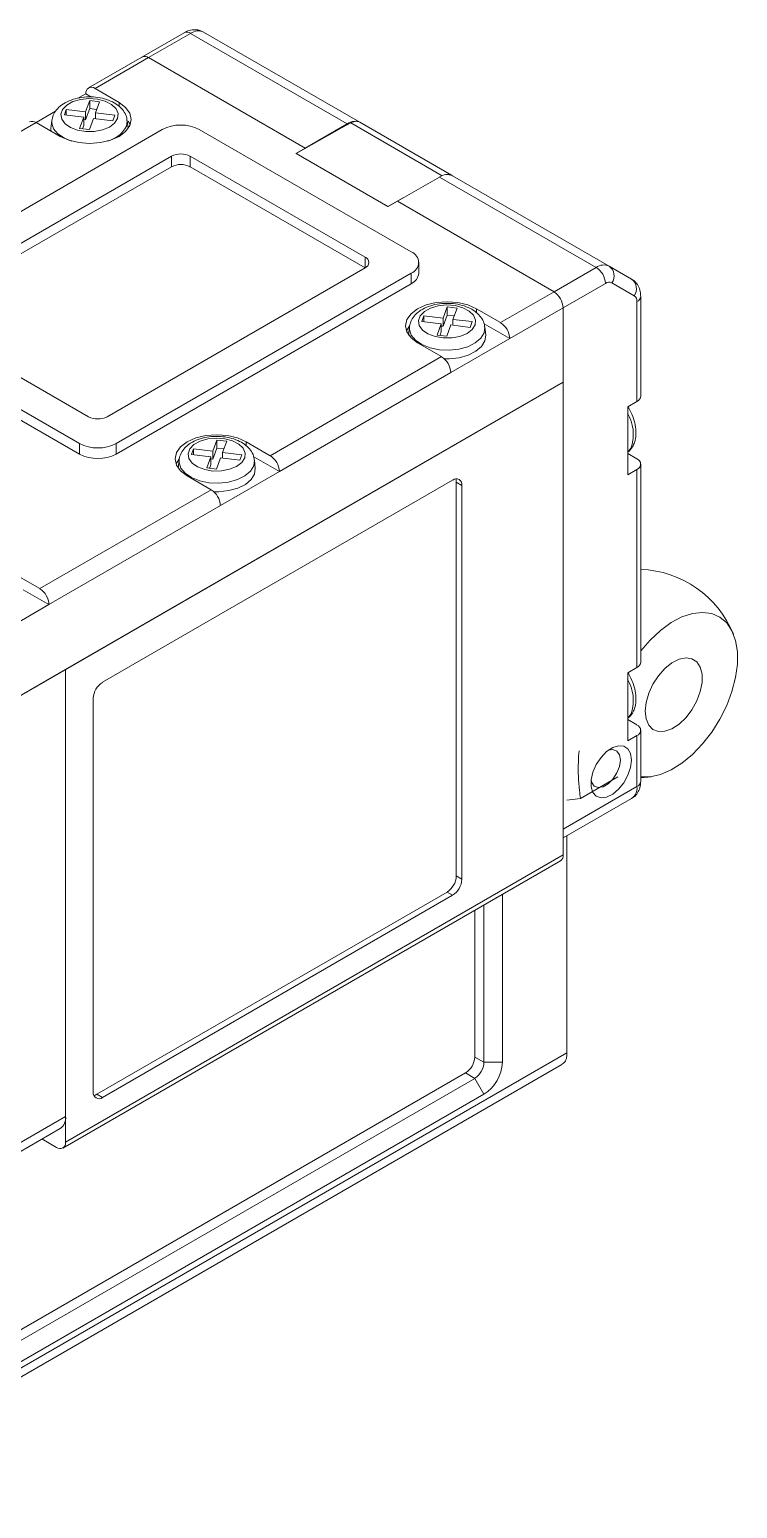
# Model space of a CAD drawing. Header units: inches. Extents: x 0.2 to 16.3, y 0.2 to 11.5.
# Drawn here: x 14.709 to 15.244, y 9.147 to 10.263 of the extents above; entities that cross this region are included whole.
import ezdxf

# ---------------------------------------------------------------- set-up
doc = ezdxf.new("R2010")
doc.units = ezdxf.units.IN
doc.header["$MEASUREMENT"] = 0

msp = doc.modelspace()

# ---------------------------------------------------------------- linework, layer by layer
at = {"color": 7, "linetype": 'Continuous', "lineweight": 18}
for p, q in [((14.8258, 10.2611), (14.7939, 10.2427)), ((14.8307, 10.2606), (14.7989, 10.2423)), ((14.949, 10.1923), (14.8307, 10.2606)), ((14.8405, 10.2616), (14.9585, 10.1935)), ((14.7939, 10.2427), (14.7536, 10.2194)), ((14.7989, 10.2423), (14.7585, 10.2189)), ((14.7989, 10.2423), (14.9172, 10.174)), ((14.7766, 10.2085), (14.7585, 10.2189)), ((14.7515, 10.2149), (14.7461, 10.2118)), ((14.7545, 10.2099), (14.7514, 10.2014)), ((14.7558, 10.2125), (14.7515, 10.2149)), ((14.7618, 10.209), (14.7545, 10.2099)), ((14.7545, 10.2038), (14.7545, 10.2099)), ((14.7588, 10.2005), (14.7618, 10.209)), ((14.7287, 10.2018), (14.714, 10.1932)), ((14.7368, 10.2032), (14.7353, 10.199)), ((14.7353, 10.199), (14.7499, 10.1972)), ((14.7514, 10.2014), (14.7368, 10.2032)), ((14.7368, 10.1988), (14.7368, 10.2032)), ((14.7499, 10.1972), (14.7468, 10.1887)), ((14.7499, 10.1911), (14.7499, 10.1972)), ((14.7545, 10.2038), (14.7514, 10.1953)), ((14.7514, 10.1953), (14.7514, 10.2014)), ((14.7542, 10.1879), (14.7572, 10.1963)), ((14.7597, 10.2031), (14.7545, 10.2038)), ((14.7572, 10.1963), (14.7719, 10.1945)), ((14.7734, 10.1988), (14.7588, 10.2005)), ((14.7588, 10.1961), (14.7588, 10.2005)), ((14.7719, 10.1945), (14.7734, 10.1988)), ((14.714, 10.1932), (14.5845, 10.1185)), ((14.8093, 10.188), (14.5866, 10.0594)), ((14.714, 10.1932), (14.7321, 10.1828)), ((14.7259, 10.1947), (14.7252, 10.1887)), ((14.7252, 10.1887), (14.7252, 10.1868)), ((14.7259, 10.1947), (14.7259, 10.1953)), ((14.7468, 10.1887), (14.7542, 10.1879)), ((14.7499, 10.1911), (14.749, 10.1885)), ((14.7514, 10.1953), (14.7499, 10.1955)), ((14.7834, 10.1887), (14.7828, 10.1947)), ((14.9972, 10.0956), (14.8371, 10.188)), ((14.9105, 10.1698), (14.9452, 10.1894)), ((14.9172, 10.174), (14.949, 10.1923)), ((14.9452, 10.1894), (14.9517, 10.193)), ((14.9585, 10.1935), (15.0278, 10.1535)), ((14.9172, 10.174), (14.9102, 10.1699)), ((14.9172, 10.1735), (14.9172, 10.174)), ((14.8163, 10.1679), (14.6214, 10.0554)), ((14.8163, 10.1599), (14.8163, 10.1679)), ((14.9624, 10.0916), (14.8302, 10.1679)), ((14.8302, 10.1679), (14.8302, 10.1599)), ((14.9102, 10.1699), (14.9798, 10.1298)), ((14.9795, 10.1299), (14.9105, 10.1698)), ((14.8163, 10.1599), (14.6214, 10.0474)), ((14.9624, 10.0836), (14.8302, 10.1599)), ((14.9868, 10.1338), (15.0186, 10.1521)), ((15.1369, 10.0838), (15.0186, 10.1521)), ((15.0284, 10.1531), (15.0278, 10.1535)), ((15.0284, 10.1531), (15.1468, 10.0848)), ((14.9795, 10.1299), (14.9913, 10.1364)), ((14.9798, 10.1298), (14.9868, 10.1338)), ((14.9868, 10.1338), (15.1051, 10.0655)), ((15.003, 10.0795), (15.003, 10.0876)), ((15.1468, 10.0848), (15.1637, 10.0751)), ((14.7676, 9.9711), (14.9624, 10.0836)), ((14.7745, 9.951), (14.9972, 10.0795)), ((14.9972, 10.0715), (14.9972, 10.0795)), ((15.1051, 10.0655), (15.1369, 10.0838)), ((14.7745, 9.9429), (14.9972, 10.0715)), ((15.0647, 10.0422), (15.1051, 10.0655)), ((15.1439, 10.0718), (15.1121, 10.0534)), ((15.1657, 10.0625), (15.1488, 10.0723)), ((15.1706, 9.9867), (15.1706, 10.062)), ((15.0245, 10.054), (15.0215, 10.0455)), ((15.0319, 10.0531), (15.0245, 10.054)), ((15.0245, 10.0479), (15.0245, 10.054)), ((15.0288, 10.0446), (15.0319, 10.0531)), ((15.0647, 10.0422), (15.0466, 10.0526)), ((15.1121, 10.0534), (15.0717, 10.0301)), ((15.1121, 9.9972), (15.1121, 10.0534)), ((15.1121, 10.0534), (15.1121, 9.6596)), ((15.1677, 9.9827), (15.1677, 10.058)), ((14.5866, 10.0434), (14.7467, 9.951)), ((14.6214, 10.0474), (14.7536, 9.9711)), ((14.9959, 10.0389), (14.996, 10.0394)), ((15.0068, 10.0473), (15.0053, 10.0431)), ((15.0053, 10.0431), (15.0199, 10.0413)), ((15.0215, 10.0455), (15.0068, 10.0473)), ((15.0068, 10.0429), (15.0068, 10.0473)), ((15.0199, 10.0413), (15.0169, 10.0328)), ((15.0199, 10.0352), (15.0199, 10.0413)), ((15.0215, 10.0394), (15.0199, 10.0396)), ((15.0245, 10.0479), (15.0215, 10.0394)), ((15.0215, 10.0394), (15.0215, 10.0455)), ((15.0242, 10.032), (15.0273, 10.0404)), ((15.0297, 10.0472), (15.0245, 10.0479)), ((15.0273, 10.0404), (15.0419, 10.0386)), ((15.0434, 10.0429), (15.0288, 10.0446)), ((15.0288, 10.0402), (15.0288, 10.0446)), ((15.0419, 10.0386), (15.0434, 10.0429)), ((15.0717, 10.0301), (15.0523, 10.0413)), ((14.5866, 10.0353), (14.7467, 9.9429)), ((14.9959, 10.0389), (14.9952, 10.0328)), ((15.0169, 10.0328), (15.0242, 10.032)), ((15.0199, 10.0352), (15.019, 10.0326)), ((15.0271, 10.0044), (15.0717, 10.0301)), ((15.0535, 10.0328), (15.0528, 10.0389)), ((15.0021, 10.0269), (15.0202, 10.0165)), ((14.8907, 9.9417), (15.0202, 10.0165)), ((14.6666, 9.74), (15.1121, 9.9972)), ((14.7362, 9.7802), (15.1121, 9.9972)), ((15.0271, 10.0044), (14.8977, 9.9297)), ((15.1121, 9.9972), (15.1121, 9.6403)), ((15.1608, 9.9787), (15.1677, 9.9827)), ((15.1608, 9.9272), (15.1608, 9.9787)), ((14.7467, 9.9429), (14.7467, 9.951)), ((14.7745, 9.951), (14.7745, 9.9429)), ((14.8505, 9.9535), (14.8475, 9.9451)), ((14.8579, 9.9527), (14.8505, 9.9535)), ((14.8505, 9.9474), (14.8505, 9.9535)), ((14.8548, 9.9442), (14.8579, 9.9527)), ((14.8907, 9.9417), (14.8726, 9.9522)), ((14.8219, 9.9384), (14.822, 9.939)), ((14.8328, 9.9469), (14.8313, 9.9426)), ((14.8313, 9.9426), (14.8459, 9.9409)), ((14.8475, 9.9451), (14.8328, 9.9469)), ((14.8328, 9.9424), (14.8328, 9.9469)), ((14.8459, 9.9409), (14.8429, 9.9324)), ((14.8459, 9.9348), (14.8459, 9.9409)), ((14.8475, 9.939), (14.8459, 9.9392)), ((14.8505, 9.9474), (14.8475, 9.939)), ((14.8475, 9.939), (14.8475, 9.9451)), ((14.8502, 9.9315), (14.8533, 9.94)), ((14.8557, 9.9468), (14.8505, 9.9474)), ((14.8533, 9.94), (14.8679, 9.9382)), ((14.8694, 9.9424), (14.8548, 9.9442)), ((14.8548, 9.9398), (14.8548, 9.9442)), ((14.8679, 9.9382), (14.8694, 9.9424)), ((14.8977, 9.9297), (14.8783, 9.9409)), ((15.1677, 9.9393), (15.1608, 9.9433)), ((14.8219, 9.9384), (14.8213, 9.9324)), ((14.8429, 9.9324), (14.8502, 9.9315)), ((14.8459, 9.9348), (14.845, 9.9321)), ((14.8532, 9.904), (14.8977, 9.9297)), ((14.8795, 9.9323), (14.8788, 9.9384)), ((15.1677, 9.9313), (15.1608, 9.9272)), ((15.1677, 9.7818), (15.1677, 9.9313)), ((15.1706, 9.7858), (15.1706, 9.9353)), ((14.7641, 9.7706), (15.0285, 9.9232)), ((14.8281, 9.9265), (14.8462, 9.916)), ((15.0313, 9.9216), (15.0313, 9.6243)), ((15.0355, 9.9192), (15.0313, 9.9216)), ((15.0355, 9.9192), (15.0355, 9.6218)), ((14.7167, 9.8413), (14.8462, 9.916)), ((14.8532, 9.904), (14.7237, 9.8292)), ((14.7167, 9.8413), (14.6987, 9.8517)), ((14.7237, 9.8292), (14.7043, 9.8404)), ((14.6792, 9.8035), (14.7237, 9.8292)), ((14.6666, 9.74), (14.7362, 9.7802)), ((14.7362, 9.7802), (14.7362, 9.4427)), ((14.7362, 9.7802), (14.7362, 9.4234)), ((15.1608, 9.7777), (15.1677, 9.7818)), ((15.1608, 9.7263), (15.1608, 9.7777)), ((14.7571, 9.7585), (14.7571, 9.4611)), ((15.1677, 9.7384), (15.1608, 9.7424)), ((15.1677, 9.7303), (15.1608, 9.7263)), ((15.1677, 9.6918), (15.1677, 9.7303)), ((15.1706, 9.6958), (15.1706, 9.7343)), ((15.1534, 9.6992), (15.125, 9.6829)), ((15.1706, 9.6985), (15.1784, 9.6992)), ((15.1121, 9.6596), (15.1677, 9.6918)), ((15.1121, 9.653), (15.1637, 9.6827)), ((15.1148, 9.6816), (15.125, 9.6829)), ((15.1148, 9.4908), (15.1148, 9.6546)), ((14.7362, 9.4234), (15.1121, 9.6403)), ((14.7342, 9.4189), (15.11, 9.6358)), ((15.0313, 9.6243), (15.0355, 9.6218)), ((14.7599, 9.4595), (15.0244, 9.6122)), ((14.7641, 9.4571), (15.0285, 9.6098)), ((15.0285, 9.6098), (15.0244, 9.6122)), ((15.0661, 9.6105), (15.0661, 9.4836)), ((15.0452, 9.4876), (15.0452, 9.5984)), ((15.0522, 9.4836), (15.0522, 9.6024)), ((14.5303, 9.1467), (15.1111, 9.482)), ((14.5344, 9.1557), (15.1148, 9.4908)), ((15.0452, 9.4876), (15.0522, 9.4836)), ((15.0522, 9.4836), (15.0661, 9.4836)), ((15.1148, 9.4908), (15.1148, 9.4907)), ((14.6249, 9.2369), (15.0383, 9.4756)), ((14.6318, 9.2329), (15.0452, 9.4715)), ((15.0452, 9.4715), (15.0383, 9.4756)), ((15.0452, 9.4715), (15.0522, 9.4595)), ((15.0522, 9.4595), (14.6388, 9.2208)), ((14.7599, 9.4595), (14.7641, 9.4571)), ((14.6666, 9.4025), (14.7362, 9.4427)), ((14.6626, 9.3935), (14.7322, 9.4336)), ((14.7293, 9.4193), (14.7183, 9.4257))]:
    msp.add_line(p, q, dxfattribs=at)
at = {"color": 8, "linetype": 'Continuous', "lineweight": 18}
for p, q in [((14.7766, 10.2055), (14.7766, 10.2085)), ((14.9517, 10.193), (15.0206, 10.1531)), ((14.9624, 10.0836), (14.9624, 10.0916)), ((15.0466, 10.0496), (15.0466, 10.0526)), ((14.8726, 9.9491), (14.8726, 9.9522))]:
    msp.add_line(p, q, dxfattribs=at)
at = {"color": 7, "linetype": 'Continuous', "lineweight": 18, "flags": 128}
for points in [[(14.7321, 10.1828), (14.7386, 10.1799), (14.7462, 10.1781), (14.7543, 10.1775), (14.7625, 10.1781), (14.7701, 10.1799), (14.7766, 10.1828), (14.7816, 10.1866), (14.7848, 10.1909), (14.7858, 10.1956), (14.7848, 10.2004), (14.7816, 10.2047), (14.7766, 10.2085)], [(14.7755, 10.1963), (14.7759, 10.2), (14.7744, 10.2036), (14.771, 10.2068), (14.7662, 10.2093), (14.7603, 10.2109), (14.7539, 10.2114), (14.7476, 10.2107), (14.7418, 10.2091), (14.7372, 10.2065), (14.734, 10.2032), (14.7327, 10.1996), (14.7333, 10.1959), (14.7358, 10.1924), (14.7399, 10.1895), (14.7453, 10.1875), (14.7515, 10.1865), (14.7579, 10.1865), (14.7641, 10.1877), (14.7693, 10.1898), (14.7733, 10.1928), (14.7755, 10.1963)], [(14.785, 10.1916), (14.7848, 10.1923), (14.7835, 10.1944)], [(15.0466, 10.0526), (15.0401, 10.0555), (15.0325, 10.0573), (15.0244, 10.0579), (15.0162, 10.0573), (15.0086, 10.0555), (15.0021, 10.0526), (14.9971, 10.0488), (14.9939, 10.0445), (14.9929, 10.0398), (14.9939, 10.0351), (14.9971, 10.0307), (15.0021, 10.0269)], [(15.0456, 10.0404), (15.0459, 10.0441), (15.0444, 10.0477), (15.0411, 10.0509), (15.0363, 10.0534), (15.0304, 10.055), (15.024, 10.0555), (15.0176, 10.0549), (15.0118, 10.0532), (15.0072, 10.0506), (15.0041, 10.0473), (15.0027, 10.0437), (15.0033, 10.04), (15.0058, 10.0365), (15.0099, 10.0337), (15.0153, 10.0316), (15.0215, 10.0306), (15.028, 10.0306), (15.0341, 10.0318), (15.0394, 10.034), (15.0433, 10.0369), (15.0456, 10.0404)], [(14.9962, 10.0399), (14.9939, 10.0364), (14.9936, 10.0357)], [(15.0222, 10.0149), (15.026, 10.0149), (15.0335, 10.0157), (15.0403, 10.0176), (15.0461, 10.0205), (15.0504, 10.0241), (15.0529, 10.0283), (15.0535, 10.0326), (15.0535, 10.0328)], [(14.8726, 9.9522), (14.8661, 9.9551), (14.8585, 9.9569), (14.8504, 9.9575), (14.8422, 9.9569), (14.8346, 9.9551), (14.8281, 9.9522), (14.8231, 9.9484), (14.8199, 9.944), (14.8189, 9.9393), (14.8199, 9.9346), (14.8231, 9.9302), (14.8281, 9.9265)], [(14.8716, 9.94), (14.8719, 9.9437), (14.8704, 9.9473), (14.8671, 9.9505), (14.8623, 9.953), (14.8564, 9.9545), (14.85, 9.955), (14.8436, 9.9544), (14.8379, 9.9527), (14.8332, 9.9502), (14.8301, 9.9469), (14.8287, 9.9432), (14.8293, 9.9395), (14.8318, 9.9361), (14.8359, 9.9332), (14.8413, 9.9312), (14.8475, 9.9301), (14.854, 9.9302), (14.8601, 9.9314), (14.8654, 9.9335), (14.8693, 9.9365), (14.8716, 9.94)], [(14.8222, 9.9395), (14.8199, 9.936), (14.8197, 9.9353)], [(14.8482, 9.9145), (14.852, 9.9145), (14.8595, 9.9153), (14.8663, 9.9172), (14.8721, 9.92), (14.8764, 9.9237), (14.8789, 9.9278), (14.8795, 9.9322), (14.8795, 9.9323)], [(15.0313, 9.9216), (15.0312, 9.9231), (15.0309, 9.9241)], [(15.1706, 9.6991), (15.1776, 9.6991), (15.1854, 9.7009), (15.1935, 9.7044), (15.2017, 9.7095), (15.2097, 9.7161), (15.2173, 9.724), (15.2242, 9.7329), (15.2304, 9.7427), (15.2355, 9.753), (15.2395, 9.7636), (15.2422, 9.7741), (15.2436, 9.7842), (15.2436, 9.7936), (15.2422, 9.8021), (15.2395, 9.8095), (15.2355, 9.8154), (15.2304, 9.8198), (15.2242, 9.8225), (15.2173, 9.8234), (15.2097, 9.8226), (15.2017, 9.8199), (15.1935, 9.8156), (15.1854, 9.8097), (15.1776, 9.8024), (15.1706, 9.7944)], [(15.174, 9.7487), (15.1747, 9.7553), (15.1767, 9.7623), (15.1798, 9.7691), (15.184, 9.7755), (15.1889, 9.781), (15.1942, 9.7852), (15.1996, 9.788), (15.2048, 9.789), (15.2093, 9.7883), (15.213, 9.7859), (15.2156, 9.7819), (15.217, 9.7766), (15.217, 9.7704), (15.2156, 9.7636), (15.213, 9.7566), (15.2093, 9.7499), (15.2048, 9.7439), (15.1996, 9.739), (15.1942, 9.7355), (15.1889, 9.7336), (15.184, 9.7335), (15.1798, 9.735), (15.1767, 9.7382), (15.1747, 9.7429), (15.174, 9.7487)], [(15.1636, 9.7118), (15.1629, 9.7062), (15.1609, 9.7004), (15.1578, 9.6947), (15.1538, 9.6898), (15.1494, 9.686), (15.1448, 9.6838), (15.1406, 9.6833), (15.137, 9.6845), (15.1345, 9.6874), (15.1331, 9.6916), (15.1331, 9.6969), (15.1345, 9.7027), (15.137, 9.7086), (15.1406, 9.7139), (15.1448, 9.7183), (15.1494, 9.7213), (15.1538, 9.7227), (15.1578, 9.7223), (15.1609, 9.7203), (15.1629, 9.7167), (15.1636, 9.7118)], [(15.1552, 9.7118), (15.1545, 9.7159), (15.1526, 9.7186), (15.1496, 9.7198), (15.146, 9.7192), (15.146, 9.7192)], [(15.1331, 9.6969), (15.1336, 9.695), (15.1355, 9.6922), (15.1385, 9.6911), (15.1421, 9.6916), (15.146, 9.6939), (15.1496, 9.6975), (15.1526, 9.7021), (15.1545, 9.7071), (15.1552, 9.7118)], [(14.7575, 9.4586), (14.7585, 9.4589), (14.7599, 9.4595)]]:
    msp.add_lwpolyline(points, dxfattribs=at)
at = {"color": 8, "linetype": 'Continuous', "lineweight": 18, "flags": 128}
for points in [[(14.7408, 10.1792), (14.7353, 10.1815), (14.7304, 10.1847), (14.7272, 10.1886), (14.7258, 10.1928), (14.7259, 10.1947)], [(14.7828, 10.1946), (14.7828, 10.1946), (14.7822, 10.1903)], [(15.0523, 10.0345), (15.0498, 10.0304), (15.0456, 10.0269), (15.04, 10.024), (15.0333, 10.0222), (15.0259, 10.0214), (15.0185, 10.0217), (15.0115, 10.0231), (15.0053, 10.0256), (15.0005, 10.0288), (14.9973, 10.0327), (14.9959, 10.0369), (14.9959, 10.0389)], [(15.0528, 10.0388), (15.0528, 10.0387), (15.0523, 10.0345)], [(15.1608, 9.9443), (15.1612, 9.9446), (15.1638, 9.9484)], [(14.8783, 9.934), (14.8758, 9.93), (14.8716, 9.9264), (14.866, 9.9236), (14.8593, 9.9217), (14.8519, 9.9209), (14.8445, 9.9213), (14.8375, 9.9227), (14.8313, 9.9251), (14.8265, 9.9284), (14.8233, 9.9323), (14.8219, 9.9365), (14.8219, 9.9384)], [(14.8789, 9.9383), (14.8789, 9.9383), (14.8783, 9.934)], [(15.1608, 9.7434), (15.1612, 9.7437), (15.1638, 9.7475)]]:
    msp.add_lwpolyline(points, dxfattribs=at)
at = {"color": 8, "linetype": 'Continuous', "lineweight": 18}
for centre, radius, start, end in [((14.8278, 10.2566), 0.00495, 54.3824, 114.3071), ((14.7627, 10.2008), 0.0221, 283.4643, 331.9372), ((15.1659, 10.0624), 0.00472, 292.7368, 355.966), ((15.1318, 9.9575), 0.0332, 344.1308, 29.5269), ((15.1318, 9.7566), 0.0332, 344.1308, 29.5269), ((15.1657, 9.6963), 0.00495, 294.3747, 354.3052), ((15.1581, 9.6907), 0.0097, 305.0133, 6.2988)]:
    msp.add_arc(centre, radius, start, end, dxfattribs=at)
at = {"color": 7, "linetype": 'Continuous', "lineweight": 18}
for centre, radius, start, end in [((14.8365, 10.2526), 0.0099, 65.686, 125.6182), ((14.796, 10.2382), 0.00495, 54.3824, 114.3071), ((14.7558, 10.2156), 0.0043, 50.7967, 189.214), ((14.7111, 10.1892), 0.00495, 54.3824, 114.3071), ((14.8232, 10.1611), 0.0303, 62.6097, 117.3903), ((14.9548, 10.1843), 0.0099, 65.686, 125.6182), ((14.8232, 10.1545), 0.0151, 62.6097, 117.3903), ((14.8232, 10.1465), 0.0151, 62.6097, 117.3903), ((15.0244, 10.1441), 0.0099, 65.686, 125.6182), ((14.9942, 10.0876), 0.00859, 290.7834, 69.2166), ((14.9609, 10.0876), 0.0043, 290.7834, 69.2166), ((15.1427, 10.0758), 0.0099, 65.686, 125.6182), ((15.1414, 10.0775), 0.00908, 324.8149, 53.6488), ((14.9931, 10.0805), 0.0099, 294.3747, 354.3052), ((15.1288, 10.0711), 0.0151, 2.6055, 57.3945), ((15.1583, 10.0677), 0.00908, 324.8149, 53.6488), ((15.0969, 10.0527), 0.0151, 2.6055, 57.3945), ((15.1468, 10.0678), 0.00495, 65.686, 125.6182), ((15.1628, 10.0585), 0.00495, 354.3796, 54.302), ((15.0566, 10.0294), 0.0151, 2.6055, 57.3945), ((15.012, 10.0037), 0.0151, 2.6055, 57.3945), ((15.1657, 9.9872), 0.00495, 294.3747, 354.3052), ((14.7606, 9.9845), 0.0151, 242.6097, 297.3903), ((14.7606, 9.9778), 0.0303, 242.6097, 297.3903), ((14.7606, 9.9698), 0.0303, 242.6097, 297.3903), ((14.8826, 9.929), 0.0151, 2.6055, 57.3945), ((15.1662, 9.9353), 0.0043, 290.7834, 69.2166), ((15.0313, 9.9199), 0.0043, 350.786, 129.2033), ((14.838, 9.9033), 0.0151, 2.6055, 57.3945), ((15.1677, 9.7772), 0.0787, 22.2402, 87.9018), ((14.7086, 9.8285), 0.0151, 2.6055, 57.3945), ((15.1657, 9.7863), 0.00495, 294.3747, 354.3052), ((14.7722, 9.7578), 0.0151, 122.6055, 177.3945), ((15.1662, 9.7343), 0.0043, 290.7834, 69.2166), ((15.1074, 9.6397), 0.00472, 304.0564, 7.2558), ((15.0162, 9.6249), 0.0151, 302.6055, 357.3945), ((15.0204, 9.6225), 0.0151, 302.6055, 357.3945), ((15.0301, 9.4883), 0.0151, 302.6055, 357.3945), ((15.0371, 9.4843), 0.0151, 302.6055, 357.3945), ((15.0359, 9.485), 0.0303, 302.6055, 357.3945), ((14.7614, 9.4604), 0.0043, 170.786, 309.2033), ((14.7269, 9.4415), 0.00944, 304.0564, 7.2558), ((14.732, 9.4227), 0.0043, 230.7967, 9.214)]:
    msp.add_arc(centre, radius, start, end, dxfattribs=at)
for points, knots in [([(14.8405, 10.2616), (14.8391, 10.2622), (14.8363, 10.2635), (14.8317, 10.2634), (14.8283, 10.2624), (14.8264, 10.2614), (14.8258, 10.2611)], [0, 0, 0, 0, 0.305768, 0.587063, 0.867579, 1, 1, 1, 1]), ([(14.7826, 10.1946), (14.7826, 10.1953), (14.7825, 10.1976), (14.7807, 10.2012), (14.7775, 10.2051), (14.773, 10.2083), (14.7673, 10.2108), (14.7607, 10.2124), (14.7538, 10.2128), (14.7468, 10.2122), (14.7402, 10.2104), (14.7345, 10.2077), (14.7302, 10.2041), (14.7271, 10.2001), (14.7264, 10.197), (14.726, 10.1955)], [0, 0, 0, 0, 0.031964, 0.105025, 0.179033, 0.258057, 0.342224, 0.428211, 0.514008, 0.599957, 0.686768, 0.77537, 0.856127, 0.931477, 1, 1, 1, 1]), ([(14.9517, 10.193), (14.9531, 10.1936), (14.9557, 10.1947), (14.9576, 10.1939), (14.9585, 10.1935)], [0, 0, 0, 0, 0.557682, 1, 1, 1, 1]), ([(15.0278, 10.1535), (15.0268, 10.154), (15.0257, 10.1546), (15.0242, 10.154), (15.0242, 10.154)], [0, 0, 0, 0, 0.947374, 1, 1, 1, 1]), ([(15.1706, 10.062), (15.1705, 10.0632), (15.1704, 10.066), (15.1689, 10.07), (15.1664, 10.0732), (15.1644, 10.0746), (15.1637, 10.0751)], [0, 0, 0, 0, 0.2362036, 0.5352836, 0.8247869, 1, 1, 1, 1]), ([(15.0526, 10.0387), (15.0526, 10.0394), (15.0526, 10.0417), (15.0507, 10.0453), (15.0475, 10.0492), (15.043, 10.0525), (15.0373, 10.0549), (15.0308, 10.0565), (15.0238, 10.0569), (15.0168, 10.0563), (15.0102, 10.0545), (15.0046, 10.0518), (15.0002, 10.0482), (14.9972, 10.0442), (14.9964, 10.0411), (14.996, 10.0396)], [0, 0, 0, 0, 0.031964, 0.105025, 0.179033, 0.258057, 0.342224, 0.428211, 0.514008, 0.599957, 0.686768, 0.77537, 0.856127, 0.931477, 1, 1, 1, 1]), ([(15.1611, 9.9445), (15.1611, 9.9446), (15.1625, 9.9454), (15.1639, 9.9475), (15.1655, 9.9504), (15.1666, 9.9538), (15.1672, 9.9588), (15.1666, 9.9649), (15.1647, 9.9713), (15.1626, 9.9761), (15.161, 9.9783), (15.1608, 9.9787)], [0, 0, 0, 0, 0.004249, 0.149032, 0.206819, 0.306538, 0.464278, 0.629433, 0.798807, 0.967846, 1, 1, 1, 1]), ([(14.8786, 9.9383), (14.8786, 9.939), (14.8786, 9.9413), (14.8767, 9.9449), (14.8736, 9.9488), (14.869, 9.952), (14.8634, 9.9545), (14.8568, 9.956), (14.8498, 9.9565), (14.8428, 9.9558), (14.8362, 9.9541), (14.8306, 9.9514), (14.8262, 9.9478), (14.8232, 9.9437), (14.8224, 9.9407), (14.822, 9.9392)], [0, 0, 0, 0, 0.031964, 0.105025, 0.179033, 0.258057, 0.342224, 0.428211, 0.514008, 0.599957, 0.686768, 0.77537, 0.856127, 0.931477, 1, 1, 1, 1]), ([(15.1611, 9.7436), (15.1611, 9.7436), (15.1625, 9.7445), (15.1639, 9.7465), (15.1655, 9.7495), (15.1666, 9.7529), (15.1672, 9.7579), (15.1666, 9.764), (15.1647, 9.7704), (15.1626, 9.7752), (15.161, 9.7774), (15.1608, 9.7778)], [0, 0, 0, 0, 0.0042488, 0.1490322, 0.2068189, 0.306538, 0.4642778, 0.629433, 0.7988065, 0.9678462, 1, 1, 1, 1]), ([(15.125, 9.6829), (15.1248, 9.6849), (15.1238, 9.6938), (15.123, 9.7056), (15.1238, 9.7161), (15.124, 9.7189)], [0, 0, 0, 0, 0.177029, 0.780884, 1, 1, 1, 1]), ([(15.1635, 9.6829), (15.1641, 9.6831), (15.166, 9.6841), (15.1683, 9.6869), (15.1703, 9.6911), (15.1705, 9.6941), (15.1706, 9.6958)], [0, 0, 0, 0, 0.117077, 0.410372, 0.687878, 1, 1, 1, 1]), ([(15.111, 9.4822), (15.1118, 9.4827), (15.1136, 9.4838), (15.1147, 9.4869), (15.1148, 9.4896), (15.1148, 9.4907)], [0, 0, 0, 0, 0.300362, 0.729276, 1, 1, 1, 1])]:
    msp.add_open_spline(points, degree=3, knots=knots, dxfattribs=at)

doc.saveas('drawing.dxf')
